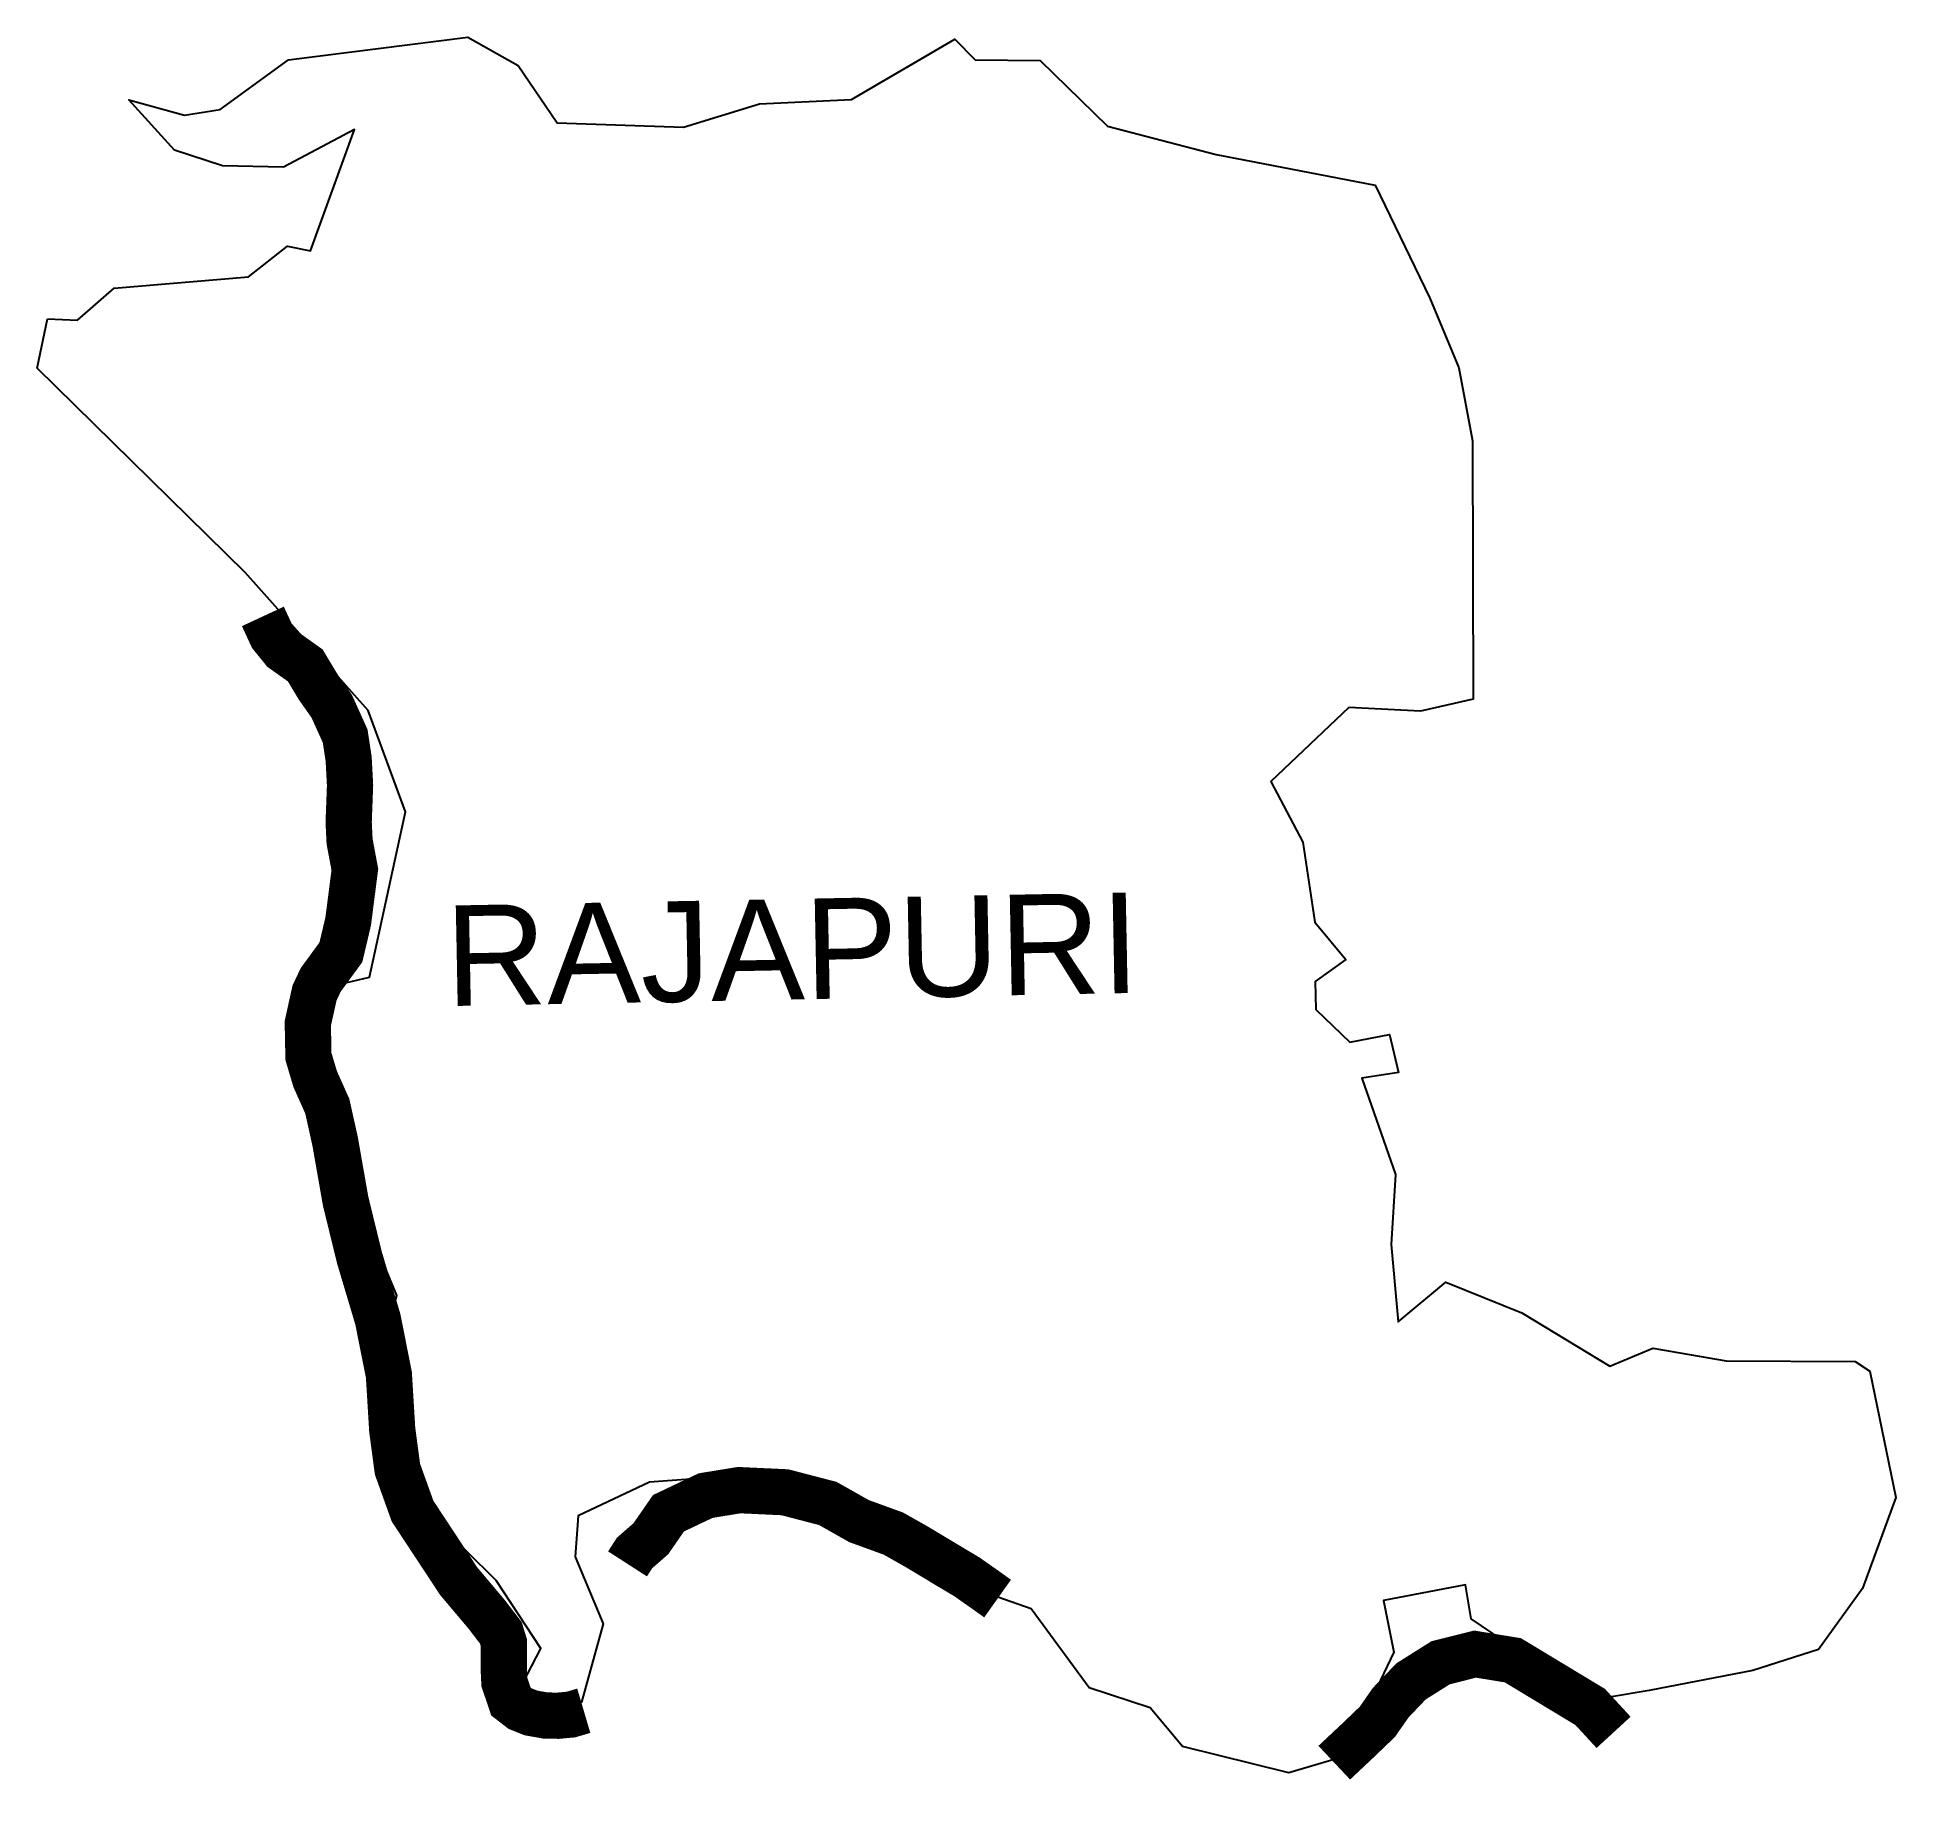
# Model space of a CAD drawing. Header units: metres. Extents: x 274747 to 286951, y 2024452 to 2074814.
# Drawn here: x 284941 to 286951, y 2024452 to 2026344 of the extents above; entities outside this region: 2.
import ezdxf

# ---------------------------------------------------------------- set-up
doc = ezdxf.new("R2010")
doc.units = ezdxf.units.M
doc.header["$MEASUREMENT"] = 0
for name, color, linetype in [('NATURALLY PROTECTED', 3, 'Continuous'), ('village', 3, 'Continuous'), ('VILLAGE NAME', 250, 'Continuous')]:
    doc.layers.add(name, color=color, linetype=linetype)
doc.styles.get("Standard").update_dxf_attribs({"font": 'arial.ttf'})

msp = doc.modelspace()

# ---------------------------------------------------------------- linework, layer by layer
at = {"layer": 'NATURALLY PROTECTED', "const_width": 50, "flags": 128}
for points in [[(274963.1, 2074788.5), (274961, 2074773.3), (274948.2, 2074695.2), (274940.5, 2074656.4), (274929.1, 2074613.7), (274923.8, 2074593.2), (274920.5, 2074578.9), (274916.9, 2074566), (274912.1, 2074547.9), (274908.9, 2074533.5), (274906.4, 2074522.6), (274901.8, 2074509.1), (274895.3, 2074483.2), (274884.1, 2074449.4), (274875, 2074420.6), (274862.6, 2074378.1), (274851.2, 2074342.2), (274850.4, 2074339.1)], [(274794.2, 2074199.6), (274788.1, 2074182.7), (274779.8, 2074162.3), (274773.5, 2074148.3), (274772.1, 2074145.1)]]:
    msp.add_lwpolyline(points, dxfattribs=at)
at = {"layer": 'NATURALLY PROTECTED', "color": 116, "true_color": 0x136734, "const_width": 50, "flags": 128}
for points in [[(285185.2, 2025717.6), (285194.9, 2025696.7), (285207.2, 2025681.5), (285231, 2025664.6), (285245.3, 2025640.8), (285259.7, 2025620.3), (285274.2, 2025588.2), (285278, 2025563.3), (285279.5, 2025534.8), (285278, 2025494.9), (285279, 2025474.1), (285284.7, 2025443.7), (285277.5, 2025387.7), (285269.6, 2025354.2), (285247.7, 2025324.2), (285241.1, 2025310.2), (285233.8, 2025277.2), (285234.5, 2025241.4), (285241.8, 2025216.9), (285254.9, 2025187.6), (285263.4, 2025149.3), (285274.7, 2025084.9), (285289.6, 2025024), (285309.5, 2024957.3), (285321.5, 2024897.1), (285325.1, 2024837.6), (285330.8, 2024794.9), (285347.1, 2024749.5), (285379.7, 2024700), (285396.9, 2024673.8), (285427.6, 2024637.4), (285442.6, 2024617.7), (285445.9, 2024607), (285445.9, 2024586.3), (285445.9, 2024574.9), (285446.4, 2024564.4), (285450.3, 2024553), (285453.5, 2024543.5), (285463.5, 2024535.8), (285475.2, 2024531.1), (285490.6, 2024528.4), (285504.5, 2024528.1), (285518.4, 2024529.4), (285532.3, 2024533.5)], [(285579.6, 2024692.4), (285587.2, 2024704.2), (285604.9, 2024719.7), (285623.9, 2024747.2), (285664.1, 2024766.3), (285700.4, 2024772.2), (285749.8, 2024769.9), (285796.2, 2024757.8), (285830, 2024738.7), (285867.1, 2024725.2), (285891.2, 2024711.6), (285910.2, 2024700.2), (285928.5, 2024689.2), (285946.5, 2024678.5), (285964.7, 2024665.7), (285979.9, 2024654.9)], [(286344, 2024477.3), (286368.7, 2024500.5), (286390.5, 2024521.4), (286405.1, 2024542.3), (286427.1, 2024565.3), (286459, 2024585.4), (286496.3, 2024594.8), (286537.2, 2024588.1), (286620.8, 2024537.6), (286646.1, 2024510.1)]]:
    msp.add_lwpolyline(points, dxfattribs=at)
at = {"layer": 'village'}
msp.add_lwpolyline([(284952.3, 2026039.7), (284984.7, 2026038.2)], dxfattribs=at)
at = {"layer": 'village', "color": 3, "true_color": 0x00ff00}
for points in [[(284984.7, 2026038.2, 0), (285024.4, 2026072.6, 0), (285169.6, 2026085.1, 0), (285211.9, 2026118.2, 0), (285236.6, 2026113.3, 0), (285284.3, 2026244.4, 0), (285207.4, 2026203.5, 0), (285141.6, 2026205.2, 0), (285089.8, 2026222, 0), (285040.3, 2026276.7, 0), (285100.6, 2026259.9, 0), (285139, 2026265.9, 0), (285213, 2026319.8, 0), (285406.8, 2026344.3, 0), (285461.4, 2026313.7, 0), (285503.5, 2026251.6, 0), (285640.1, 2026246.9, 0), (285722.2, 2026272.1, 0), (285821.8, 2026277, 0), (285933.5, 2026342.2, 0), (285955.6, 2026319.8, 0), (286025.8, 2026319.2, 0), (286098.7, 2026248.2, 0), (286216.4, 2026217.2, 0), (286388.2, 2026184.1, 0), (286447.4, 2026062.1, 0), (286478.8, 2025986.5, 0), (286493.4, 2025907.4, 0), (286494.3, 2025628.2, 0), (286437.1, 2025614.9, 0), (286359.8, 2025618.9, 0), (286275.4, 2025539.1, 0), (286310.1, 2025473.4, 0), (286322.9, 2025386.6, 0), (286356.5, 2025346.2, 0), (286323.5, 2025322.5, 0), (286324.2, 2025292.3, 0), (286360.7, 2025256.8, 0), (286403.7, 2025265.3, 0), (286413.6, 2025224.1, 0), (286373.7, 2025218, 0), (286410.2, 2025113.6, 0), (286405.6, 2025037.9, 0), (286413.1, 2024954.3, 0), (286464.8, 2024997.2, 0), (286546.7, 2024964.1, 0), (286642, 2024906.3, 0), (286688.6, 2024925.9, 0), (286767.8, 2024912.2, 0), (286907.3, 2024911.4, 0), (286923.4, 2024901.1, 0), (286951.4, 2024764.3, 0)], [(286951.4, 2024764.3, 0), (286915.2, 2024665.8, 0), (286867.7, 2024599.9, 0), (286796.7, 2024576.9, 0), (286684.5, 2024555.3, 0), (286641.7, 2024548.2, 0), (286573.6, 2024577.6, 0), (286491.9, 2024632.9, 0), (286486.1, 2024669.6, 0), (286397.4, 2024652.9, 0), (286408.4, 2024596.8, 0), (286354.7, 2024484.1, 0), (286294.7, 2024466.4, 0), (286180, 2024495, 0), (286144.8, 2024536.6, 0), (286078.8, 2024558.4, 0), (286016.1, 2024643.9, 0), (285965.8, 2024661.5, 0), (285920.6, 2024699.5, 0), (285827.3, 2024752.4, 0), (285686.6, 2024787, 0), (285603.4, 2024780.8, 0), (285526.2, 2024744.3, 0), (285523.1, 2024700.2, 0), (285553.2, 2024627.5, 0), (285529.7, 2024542.9, 0), (285461.6, 2024554.4, 0), (285485.7, 2024600.8, 0), (285437.5, 2024674.5, 0), (285373.2, 2024737.8, 0), (285332.6, 2024853.9, 0), (285316.8, 2024932.9, 0), (285330.2, 2024982.8, 0), (285302.4, 2025049.7, 0), (285253.9, 2025232, 0), (285251.5, 2025315.6, 0), (285300.5, 2025327.1, 0), (285339.3, 2025506.3, 0), (285299.1, 2025615.9, 0), (285166.2, 2025765.2, 0), (284941.1, 2025986.3, 0), (284952.3, 2026039.7, 0)]]:
    msp.add_polyline3d(points, dxfattribs=at)

# ---------------------------------------------------------------- texts
at = {"layer": 'VILLAGE NAME', "insert": (285381.4, 2025404.6), "char_height": 108.748, "attachment_point": 1, "rotation": 1.1028}
msp.add_mtext_dynamic_manual_height_columns('{\\fArial|b0|i0|c0|p34;RAJAPURI}', width=726.929, gutter_width=543.7, heights=[0], dxfattribs=at)

doc.saveas('drawing.dxf')
